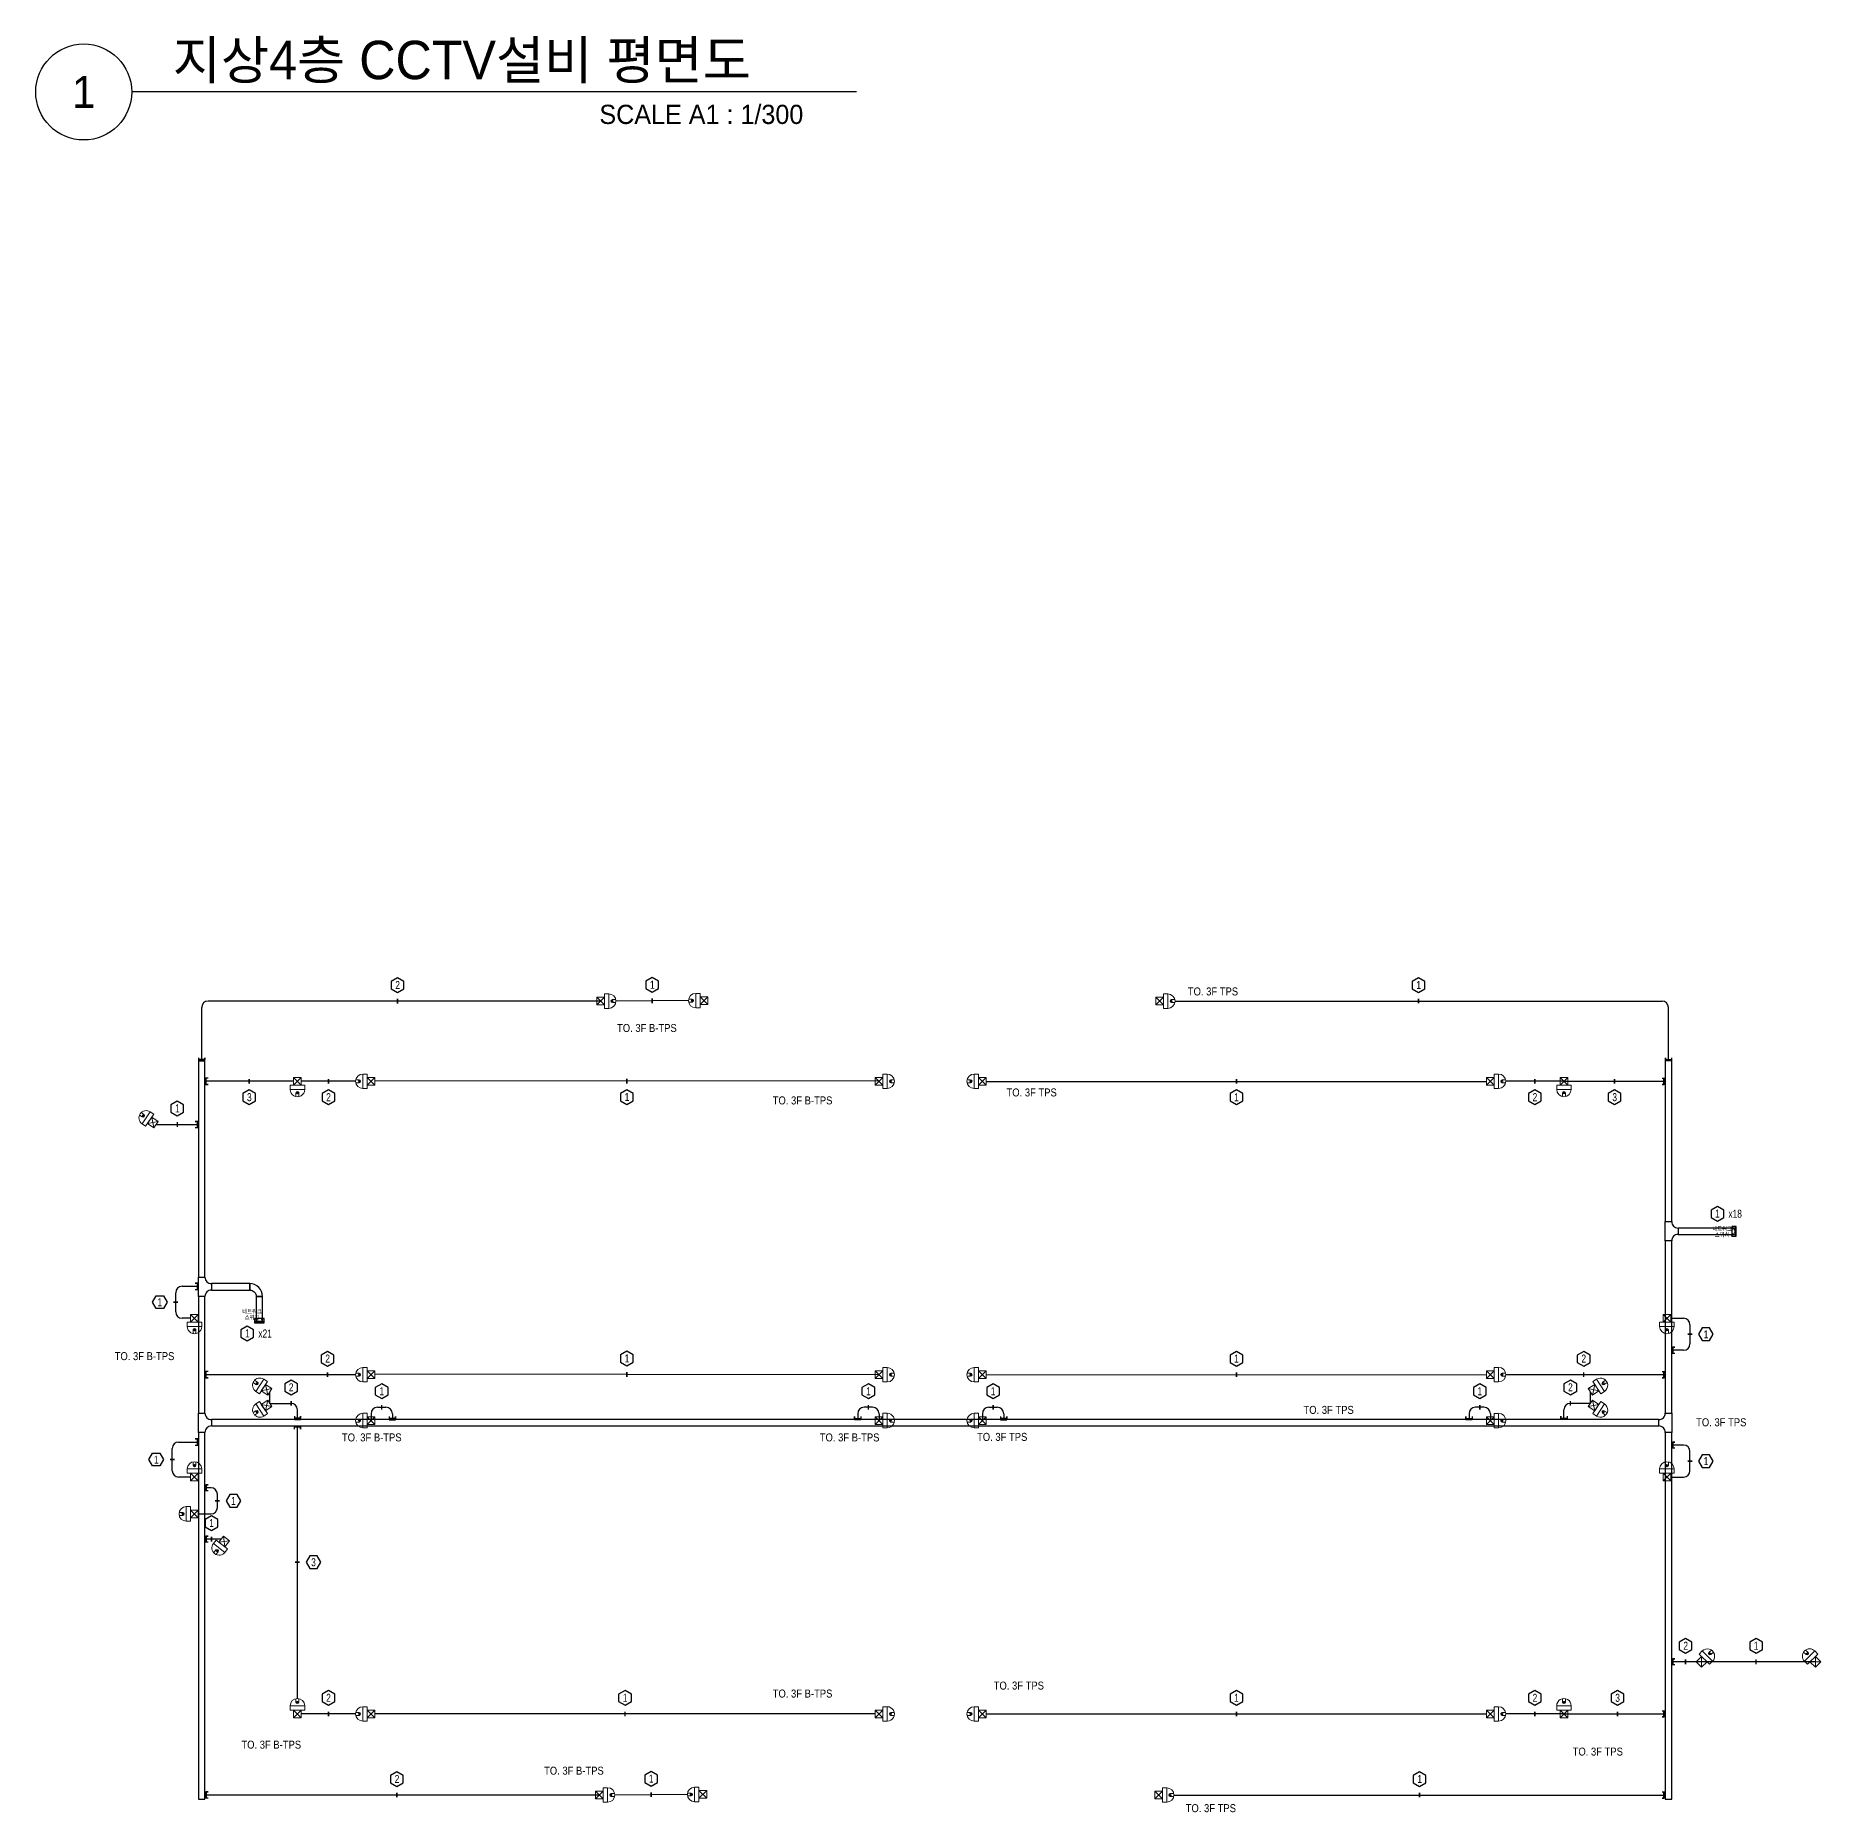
# Model space of a CAD drawing. Header units: millimetres. Extents: x 89860 to 502050, y -351975 to 882300.
# Drawn here: x 92815 to 176581, y 286871 to 370135 of the extents above; entities that cross this region are included whole.
import ezdxf
from ezdxf.enums import TextEntityAlignment as Align

# ---------------------------------------------------------------- set-up
doc = ezdxf.new("R2010")
doc.units = ezdxf.units.MM
doc.header["$LTSCALE"] = 150
doc.linetypes.add('D1', pattern=[3, 1, -1, 1])
doc.layers.get('0').update_dxf_attribs({"lineweight": 0})
doc.layers.add('-----16 CCTV', color=3, linetype='Continuous', lineweight=0)
for name, color, linetype in [('-----17 CCTV Cable', 4, 'Continuous'), ('-----27 Communication Cable Tray', 2, 'Continuous'), ('-----29 Indicator', 1, 'Continuous'), ('-----30 Text', 2, 'Continuous'), ('-----41 Drawing Title', 2, 'Continuous')]:
    doc.layers.add(name, color=color, linetype=linetype)
doc.styles.add('ELEC', font='')
doc.styles.get('ELEC').set_extended_font_data('Dotum')

# ---------------------------------------------------------------- blocks, each defined once
blk = doc.blocks.new('Dome Camera')
at = {"layer": '-----16 CCTV', "linetype": 'Continuous'}
for p, q in [((-180, 180), (180, -180)), ((180, 180), (-180, -180)), ((339, -180), (-339, -180)), ((-339, -180), (-339, -383)), ((-339, -383), (339, -383)), ((339, -383), (339, -180))]:
    blk.add_line(p, q, dxfattribs=at)
at = {"layer": '-----16 CCTV', "linetype": 'Continuous', "lineweight": 0}
for p, q in [((-339, -180), (339, -180)), ((-339, -383), (-339, -180)), ((-68, -553), (-68, -715)), ((68, -553), (68, -715)), ((339, -180), (339, -383))]:
    blk.add_line(p, q, dxfattribs=at)
at = {"layer": '-----16 CCTV', "linetype": 'Continuous'}
blk.add_lwpolyline([(180, 180), (-180, 180), (-180, -180), (180, -180)], close=True, dxfattribs=at)
blk.add_lwpolyline([(-68, -715), (-68, -553, -1), (68, -553), (68, -715)], format="xyb", dxfattribs=at)
at = {"layer": '-----16 CCTV', "linetype": 'Continuous', "lineweight": 0}
blk.add_circle((0, -553), 33.9, dxfattribs=at)
blk.add_circle((0, -553), 33.9, dxfattribs=at)
blk.add_arc((0, -383), 339, 180, 0, dxfattribs=at)
at = {"layer": '-----16 CCTV', "linetype": 'Continuous'}
blk.add_arc((0, -383), 339, 180, 0, dxfattribs=at)
blk = doc.blocks.new('O08')
blk.add_hatch(color=256).paths.add_polyline_path([(120, 51), (-120, 51), (-120, 0), (120, 0)])
blk.add_lwpolyline([(120, 127.5), (120, 0), (-120, 0), (-120, 127.5), (-120, 51), (120, 51)])

msp = doc.modelspace()

# ---------------------------------------------------------------- linework, layer by layer
at = {"layer": '-----16 CCTV', "color": 3, "const_width": 0.198}
for points in [[(172504, 314481), (172504, 313679), (171181, 313679), (171181, 314481)], [(103615, 310606), (103615, 309805), (102292, 309805), (102292, 310606)]]:
    msp.add_lwpolyline(points, close=True, dxfattribs=at)
at = {"layer": '-----17 CCTV Cable'}
for p, q in [((100594, 322085, 0), (100594, 324589, 0)), ((119284, 324889), (100894, 324889)), ((123406, 324915), (120006, 324891)), ((146206, 324889), (169028, 324889)), ((169328, 322085, 0), (169328, 324589)), ((104899, 321130), (100744, 321130, 0)), ((107804, 321130), (105259, 321130)), ((132331, 321130), (108706, 321147)), ((137356, 321129), (160801, 321129)), ((164429, 321130), (161704, 321130)), ((164429, 321130), (169178, 321130, 0)), ((98454, 319105), (100444, 319105, 0)), ((99374, 310324), (99374, 311224)), ((99674, 311524), (100444, 311524, 0)), ((100074, 310024), (99674, 310024)), ((169433, 310024), (170033, 310024)), ((170333, 309724), (170333, 308824)), ((170033, 308524), (169478, 308524, 0)), ((107804, 307380), (100744, 307380, 0)), ((132332, 307380), (108706, 307397)), ((137356, 307380), (160802, 307381)), ((161704, 307381), (169178, 307381, 0)), ((103786, 306034), (103786, 306576)), ((103786, 306034), (104779, 306034, 0)), ((108826, 305852), (109226, 305852)), ((132032, 305852), (131632, 305852)), ((137476, 305852), (137876, 305852)), ((160682, 305851), (160282, 305851)), ((165669, 306034), (164729, 306034)), ((165669, 306034), (165669, 306576)), ((105078, 292202), (105078, 304976, 0)), ((105079, 305276, 0), (105079, 305734)), ((108526, 305552), (108526, 305230)), ((109526, 305552), (109526, 305268)), ((131332, 305552), (131332, 305268)), ((132332, 305552), (132332, 305230)), ((137176, 305552), (137176, 305230)), ((138176, 305552), (138176, 305268)), ((159982, 305551), (159982, 305267)), ((160982, 305551), (160982, 305229)), ((164429, 305276, 0), (164429, 305734)), ((99510, 304222, 0), (100444, 304222, 0)), ((170033, 304080), (169478, 304080, 0)), ((99210, 302880, 0), (99210, 303922, 0)), ((170333, 302880), (170333, 303780)), ((100074, 302580), (99510, 302580)), ((169433, 302580), (170033, 302580)), ((101028, 302077, 0), (100744, 302077, 0)), ((101328, 301155, 0), (101328, 301777, 0)), ((100434, 300855), (101028, 300855, 0)), ((101501, 299672), (100744, 299672, 0)), ((176214, 293920), (169478, 293920, 0)), ((107804, 291481), (105259, 291481)), ((132151, 291480), (108706, 291481)), ((137356, 291481), (160801, 291480)), ((164429, 291480), (161704, 291480)), ((164429, 291480), (169178, 291480, 0)), ((119231, 287680), (100744, 287680, 0)), ((123354, 287706), (119954, 287680)), ((146154, 287680), (169178, 287680, 0))]:
    msp.add_line(p, q, dxfattribs=at)
for centre, start, end in [((100894, 324589, 0), 90, 180), ((169028, 324589, 0), 0, 90), ((99674, 311224, 0), 90, 180), ((99674, 310324), 180, 270), ((170033, 309724), 0, 90), ((170033, 308824, 0), 270, 0), ((104779, 305734, 0), 0, 90), ((108826, 305552), 90, 180), ((109226, 305552), 0, 90), ((131632, 305552), 90, 180), ((132032, 305552), 0, 90), ((137476, 305552), 90, 180), ((137876, 305552), 0, 90), ((160282, 305551), 90, 180), ((160682, 305551), 0, 90), ((164729, 305734, 0), 90, 180), ((99510, 303922, 0), 90, 180), ((170033, 303780, 0), 0, 90), ((99510, 302880, 0), 180, 270), ((170033, 302880), 270, 0), ((101028, 301777, 0), 0, 90), ((101028, 301155, 0), 270, 0)]:
    msp.add_arc(centre, 300, start, end, dxfattribs=at)
at = {"layer": '-----27 Communication Cable Tray', "elevation": 0}
for points in [[(100444, 322085), (100444, 311946), (100744, 311946), (100744, 322085)], [(169178, 322085), (169178, 314555), (169478, 314555), (169478, 322085)], [(172504, 314255), (169778, 314255), (169778, 313955), (172504, 313955)], [(169478, 305576), (169478, 313655), (169178, 313655), (169178, 305576)], [(102844, 311646), (101044, 311646), (101044, 311346), (102844, 311346)], [(100444, 311046), (100444, 305576), (100744, 305576), (100744, 311046)], [(103144, 311046), (103144, 309817), (103444, 309817), (103444, 311046)], [(101044, 304976), (168878, 304976), (168878, 305276), (101044, 305276)], [(100444, 304676), (100444, 287486), (100744, 287486), (100744, 304676)], [(169478, 287486), (169478, 304676), (169178, 304676), (169178, 287486)]]:
    msp.add_lwpolyline(points, close=True, dxfattribs=at)
for points in [[(169478, 313655), (169178, 313655), (169178, 313655), (169178, 314555), (169478, 314555, 0.414214), (169778, 314255), (169778, 313955), (169778, 313955, 0.414214)], [(100744, 311046), (100444, 311046), (100444, 311046), (100444, 311946), (100744, 311946, 0.414214), (101044, 311646), (101044, 311346), (101044, 311346, 0.414214)], [(102844, 311346), (102844, 311346, -0.414214), (103144, 311046), (103144, 311046), (103444, 311046, 0.414214), (102844, 311646)], [(100744, 304676), (100444, 304676), (100444, 304676), (100444, 305576), (100744, 305576, 0.414214), (101044, 305276), (101044, 304976), (101044, 304976, 0.414214)], [(169178, 305576), (169478, 305576), (169478, 305576), (169478, 304676), (169178, 304676, 0.414214), (168878, 304976), (168878, 305276), (168878, 305276, 0.414214)]]:
    msp.add_lwpolyline(points, format="xyb", close=True, dxfattribs=at)
at = {"layer": '-----27 Communication Cable Tray', "color": 1}
for points in [[(172304, 313880), (172504, 313880), (172504, 314330), (172304, 314330), (172304, 313880)], [(103069, 310017), (103069, 309817), (103519, 309817), (103519, 310017), (103069, 310017)]]:
    msp.add_lwpolyline(points, dxfattribs=at)
at = {"layer": '-----27 Communication Cable Tray', "color": 1, "linetype": 'D1'}
for points in [[(172304, 313880), (172504, 314330)], [(172304, 314330), (172504, 313880)], [(103069, 310017), (103519, 309817)], [(103519, 310017), (103069, 309817)]]:
    msp.add_lwpolyline(points, dxfattribs=at)
at = {"layer": '-----27 Communication Cable Tray'}
for points in [[(172354, 314005), (172354, 313955), (172454, 313955), (172454, 314255), (172354, 314255), (172354, 314205)], [(172454, 313930), (172504, 313930), (172504, 314280), (172454, 314280), (172454, 313930)], [(103194, 309967), (103144, 309967), (103144, 309867), (103444, 309867), (103444, 309967), (103394, 309967)], [(103119, 309867), (103119, 309817), (103469, 309817), (103469, 309867), (103119, 309867)]]:
    msp.add_lwpolyline(points, dxfattribs=at)
at = {"layer": '-----29 Indicator'}
for points in [[(109472, 325809), (109472, 325466), (109769, 325294), (110067, 325466), (110067, 325809), (109769, 325981), (109472, 325809)], [(121409, 325824), (121409, 325480), (121706, 325308), (122004, 325480), (122004, 325824), (121706, 325995), (121409, 325824)], [(157319, 325810), (157319, 325466), (157617, 325294), (157914, 325466), (157914, 325810), (157617, 325981), (157319, 325810)], [(106829, 320209), (106829, 320553), (106531, 320725), (106234, 320553), (106234, 320209), (106531, 320038), (106829, 320209), (106829, 320209)], [(120816, 320218), (120816, 320561), (120519, 320733), (120221, 320561), (120221, 320218), (120519, 320046), (120816, 320218)], [(149376, 320209), (149376, 320552), (149079, 320724), (148781, 320552), (148781, 320209), (149079, 320037), (149376, 320209)], [(163364, 320210), (163364, 320553), (163066, 320725), (162769, 320553), (162769, 320210), (163066, 320038), (163364, 320210)], [(171916, 314753), (171916, 315096), (171619, 315268), (171321, 315096), (171321, 314753), (171619, 314581), (171916, 314753)], [(103027, 309138), (103027, 309482), (102730, 309653), (102433, 309482), (102433, 309138), (102730, 308967), (103027, 309138)], [(171254, 309571), (170910, 309571), (170738, 309274), (170910, 308977), (171254, 308977), (171425, 309274), (171254, 309571)], [(106193, 308301), (106193, 307957), (106490, 307786), (106787, 307957), (106787, 308301), (106490, 308473), (106193, 308301)], [(120221, 308309), (120221, 307966), (120519, 307794), (120816, 307966), (120816, 308309), (120519, 308481), (120221, 308309)], [(148781, 308301), (148781, 307957), (149079, 307786), (149376, 307957), (149376, 308301), (149079, 308473), (148781, 308301)], [(108728, 306773), (108728, 306430), (109026, 306258), (109323, 306430), (109323, 306773), (109026, 306945), (108728, 306773)], [(131534, 306773), (131534, 306429), (131832, 306257), (132129, 306429), (132129, 306773), (131832, 306944), (131534, 306773)], [(137378, 306773), (137378, 306430), (137676, 306258), (137973, 306430), (137973, 306773), (137676, 306945), (137378, 306773)], [(160184, 306772), (160184, 306429), (160482, 306257), (160779, 306429), (160779, 306772), (160482, 306944), (160184, 306772)], [(171254, 303627), (170910, 303627), (170738, 303330), (170910, 303032), (171254, 303032), (171425, 303330), (171254, 303627)], [(106234, 292401), (106234, 292058), (106531, 291886), (106829, 292058), (106829, 292401), (106531, 292573), (106234, 292401)], [(120131, 292401), (120131, 292058), (120429, 291886), (120726, 292058), (120726, 292401), (120429, 292573), (120131, 292401)], [(148781, 292401), (148781, 292057), (149079, 291886), (149376, 292057), (149376, 292401), (149079, 292572), (148781, 292401)], [(162769, 292400), (162769, 292057), (163066, 291885), (163364, 292057), (163364, 292400), (163066, 292572), (162769, 292400)], [(121356, 288613), (121356, 288270), (121654, 288098), (121951, 288270), (121951, 288613), (121654, 288785), (121356, 288613)]]:
    msp.add_lwpolyline(points, close=True, dxfattribs=at)
for points in [[(109769, 324777, 74.1, 74.1, 0), (109769, 325000, 0, 0, 0), (109769, 325294, 0, 0, 0)], [(121706, 324792, 74.1, 74.1, 0), (121706, 325014, 0, 0, 0), (121706, 325308, 0, 0, 0)], [(157617, 324778, 74.1, 74.1, 0), (157617, 325000, 0, 0, 0), (157617, 325294, 0, 0, 0)], [(106531, 321241, 74.1, 74.1, 0), (106531, 321019, 0, 0, 0), (106531, 320725, 0, 0, 0)], [(120519, 321250, 74.1, 74.1, 0), (120519, 321027, 0, 0, 0), (120519, 320733, 0, 0, 0)], [(149079, 321241, 74.1, 74.1, 0), (149079, 321018, 0, 0, 0), (149079, 320724, 0, 0, 0)], [(163066, 321241, 74.1, 74.1, 0), (163066, 321019, 0, 0, 0), (163066, 320725, 0, 0, 0)], [(170222, 309274, 74.1, 74.1, 0), (170444, 309274, 0, 0, 0), (170738, 309274, 0, 0, 0)], [(106490, 307269, 74.1, 74.1, 0), (106490, 307491, 0, 0, 0), (106490, 307786, 0, 0, 0)], [(120519, 307277, 74.1, 74.1, 0), (120519, 307500, 0, 0, 0), (120519, 307794, 0, 0, 0)], [(149079, 307269, 74.1, 74.1, 0), (149079, 307491, 0, 0, 0), (149079, 307786, 0, 0, 0)], [(109026, 305741, 74.1, 74.1, 0), (109026, 305964, 0, 0, 0), (109026, 306258, 0, 0, 0)], [(131832, 305741, 74.1, 74.1, 0), (131832, 305963, 0, 0, 0), (131832, 306257, 0, 0, 0)], [(137676, 305741, 74.1, 74.1, 0), (137676, 305964, 0, 0, 0), (137676, 306258, 0, 0, 0)], [(160482, 305740, 74.1, 74.1, 0), (160482, 305963, 0, 0, 0), (160482, 306257, 0, 0, 0)], [(170222, 303330, 74.1, 74.1, 0), (170444, 303330, 0, 0, 0), (170738, 303330, 0, 0, 0)], [(106531, 291370, 74.1, 74.1, 0), (106531, 291592, 0, 0, 0), (106531, 291886, 0, 0, 0)], [(120429, 291369, 74.1, 74.1, 0), (120429, 291592, 0, 0, 0), (120429, 291886, 0, 0, 0)], [(149079, 291369, 74.1, 74.1, 0), (149079, 291591, 0, 0, 0), (149079, 291886, 0, 0, 0)], [(163066, 291369, 74.1, 74.1, 0), (163066, 291591, 0, 0, 0), (163066, 291885, 0, 0, 0)], [(121654, 287582, 74.1, 74.1, 0), (121654, 287804, 0, 0, 0), (121654, 288098, 0, 0, 0)]]:
    msp.add_lwpolyline(points, format="xyseb", dxfattribs=at)
at = {"layer": '-----29 Indicator', "elevation": 0}
for points in [[(102821, 321241, 74.1, 74.1, 0), (102821, 321019, 0, 0, 0), (102821, 320725, 0, 0, 0)], [(166803, 321241, 74.1, 74.1, 0), (166803, 321019, 0, 0, 0), (166803, 320725, 0, 0, 0)], [(99449, 318994, 74.1, 74.1, 0), (99449, 319216, 0, 0, 0), (99449, 319510, 0, 0, 0)], [(99485, 310774, 74.1, 74.1, 0), (99263, 310774, 0, 0, 0), (98969, 310774, 0, 0, 0)], [(165354, 307270, 74.1, 74.1, 0), (165354, 307492, 0, 0, 0), (165354, 307786, 0, 0, 0)], [(104779, 305923, 74.1, 74.1, 0), (104779, 306145, 0, 0, 0), (104779, 306440, 0, 0, 0)], [(164729, 305923, 74.1, 74.1, 0), (164729, 306145, 0, 0, 0), (164729, 306440, 0, 0, 0)], [(99321, 303401, 74.1, 74.1, 0), (99099, 303401, 0, 0, 0), (98805, 303401, 0, 0, 0)], [(101217, 301466, 74.1, 74.1, 0), (101439, 301466, 0, 0, 0), (101733, 301466, 0, 0, 0)], [(101050, 299561, 74.1, 74.1, 0), (101050, 299784, 0, 0, 0), (101050, 300078, 0, 0, 0)], [(104967, 298589, 74.1, 74.1, 0), (105189, 298589, 0, 0, 0), (105483, 298589, 0, 0, 0)], [(170130, 293809, 74.1, 74.1, 0), (170130, 294031, 0, 0, 0), (170130, 294325, 0, 0, 0)], [(173430, 293809, 74.1, 74.1, 0), (173430, 294031, 0, 0, 0), (173430, 294325, 0, 0, 0)], [(166940, 291369, 74.1, 74.1, 0), (166940, 291591, 0, 0, 0), (166940, 291885, 0, 0, 0)], [(109742, 287568, 74.1, 74.1, 0), (109742, 287791, 0, 0, 0), (109742, 288085, 0, 0, 0)], [(157666, 287569, 74.1, 74.1, 0), (157666, 287791, 0, 0, 0), (157666, 288085, 0, 0, 0)]]:
    msp.add_lwpolyline(points, format="xyseb", dxfattribs=at)
for points in [[(99151, 320026), (99151, 319682), (99449, 319510), (99746, 319682), (99746, 320026), (99449, 320197), (99151, 320026)], [(103119, 320210), (103119, 320553), (102821, 320725), (102524, 320553), (102524, 320210), (102821, 320038), (103119, 320210), (103119, 320210)], [(167101, 320209), (167101, 320553), (166803, 320725), (166506, 320553), (166506, 320209), (166803, 320038), (167101, 320209)], [(98453, 311071), (98797, 311071), (98969, 310774), (98797, 310477), (98453, 310477), (98282, 310774), (98453, 311071)], [(165056, 308301), (165056, 307958), (165354, 307786), (165651, 307958), (165651, 308301), (165354, 308473), (165056, 308301)], [(104481, 306955), (104481, 306611), (104779, 306440), (105076, 306611), (105076, 306955), (104779, 307127), (104481, 306955)], [(164431, 306955), (164431, 306611), (164729, 306440), (165026, 306611), (165026, 306955), (164729, 307127), (164431, 306955)], [(98290, 303698), (98633, 303698), (98805, 303401), (98633, 303103), (98290, 303103), (98118, 303401), (98290, 303698)], [(102249, 301763), (101905, 301763), (101733, 301466), (101905, 301168), (102249, 301168), (102420, 301466), (102249, 301763)], [(100753, 300593), (100753, 300249), (101050, 300078), (101347, 300249), (101347, 300593), (101050, 300765), (100753, 300593)], [(105999, 298886), (105655, 298886), (105483, 298589), (105655, 298292), (105999, 298292), (106170, 298589), (105999, 298886)], [(169833, 294841), (169833, 294497), (170130, 294325), (170427, 294497), (170427, 294841), (170130, 295012), (169833, 294841)], [(173133, 294841), (173133, 294497), (173430, 294325), (173727, 294497), (173727, 294841), (173430, 295012), (173133, 294841)], [(166643, 292401), (166643, 292057), (166940, 291885), (167237, 292057), (167237, 292401), (166940, 292572), (166643, 292401)], [(109445, 288600), (109445, 288257), (109742, 288085), (110040, 288257), (110040, 288600), (109742, 288772), (109445, 288600)], [(157368, 288601), (157368, 288257), (157666, 288085), (157963, 288257), (157963, 288601), (157666, 288772), (157368, 288601)]]:
    msp.add_lwpolyline(points, close=True, dxfattribs=at)
at = {"layer": '-----41 Drawing Title', "color": 7}
msp.add_line((131285, 367500), (97315, 367500), dxfattribs=at)
msp.add_circle((95065, 367500), 2250, dxfattribs=at)

# ---------------------------------------------------------------- block references
at = {"layer": '-----16 CCTV', "xscale": -1}
for p, rotation in [((119284, 324889), 90.0404919361149), ((145484, 324889), 90), ((132331, 321130), 90.0404919361149), ((160981, 321131), 90), ((164429, 321130), 0.04049193611482594), ((169253, 310024), 0.04049193611482594), ((132332, 307380), 90.0404919361149), ((160982, 307381), 90), ((165820, 306674), 123.0581656365642), ((103635, 305936), 303.0581656365643), ((108526, 305230), 270.0404919361149), ((137176, 305230), 270.0404919361149), ((100254, 302580), 180.0404919361149), ((101644, 299562), 322.3833589308917), ((176214, 293920), 225.0404919361149), ((105079, 291480), 180.0404919361149), ((108526, 291481), 270.0404919361149), ((137176, 291481), 270.0404919361149), ((119231, 287680), 90.0404919361149), ((145431, 287680), 90)]:
    msp.add_blockref('Dome Camera', p, dxfattribs=dict(at, rotation=rotation))
at = {"layer": '-----16 CCTV'}
for p, rotation in [((124128, 324914), 269.9595080638851), ((105079, 321130), 359.9595080638851), ((108526, 321130), 269.9595080638851), ((137176, 321130), 269.9595080638851), ((98305, 319206), 235.8450351181425), ((100254, 310024), 359.9595080638851), ((108526, 307380), 269.9595080638851), ((137176, 307380), 269.9595080638851), ((103635, 306674), 236.9418343634357), ((165820, 305936), 56.94183436343575), ((132332, 305230), 89.95950806388511), ((160982, 305229), 90.00000000000001), ((169253, 302580), 179.9595080638851), ((100254, 300855), 269.9595080638851), ((170881, 293920), 134.9595080638851), ((132331, 291480), 89.95950806388511), ((160981, 291480), 90.00000000000001), ((164429, 291480), 179.9595080638852), ((124076, 287705), 269.9595080638851)]:
    msp.add_blockref('Dome Camera', p, dxfattribs=dict(at, rotation=rotation))
at = {"layer": '-----17 CCTV Cable', "yscale": 1.199999999953434, "zscale": 1.199999999953434}
for p, xscale in [((100594, 322085, 0), -1.199999999953434), ((169328, 322085, 0), 1.199999999953434), ((105079, 305276, 0), -1.199999999953434), ((109526, 305268), -1.199999999953434), ((131332, 305268), 1.199999999953434), ((138176, 305268), -1.199999999953434), ((159982, 305267), 1.199999999953434), ((164429, 305276, 0), 1.199999999953434)]:
    msp.add_blockref('O08', p, dxfattribs=dict(at, xscale=xscale))
for p, xscale, rotation in [((100744, 321130, 0), -1.199999999953434, 270), ((169178, 321130, 0), 1.199999999953434, 89.99999999999999), ((100444, 319105, 0), -1.199999999953434, 90), ((100444, 311524, 0), -1.199999999953434, 90), ((169478, 308524, 0), 1.199999999953434, 270), ((100744, 307380, 0), -1.199999999953434, 270), ((169178, 307381, 0), 1.199999999953434, 89.99999999999999), ((105078, 304976, 0), 1.199999999953434, 180), ((100444, 304222, 0), -1.199999999953434, 90), ((169478, 304080, 0), 1.199999999953434, 270), ((100744, 302077, 0), 1.199999999953434, 270), ((100744, 299672, 0), 1.199999999953434, 270), ((169478, 293920, 0), 1.199999999953434, 270), ((169178, 291480, 0), 1.199999999953434, 89.99999999999999), ((100744, 287680, 0), 1.199999999953434, 270), ((169178, 287680, 0), 1.199999999953434, 89.99999999999999)]:
    msp.add_blockref('O08', p, dxfattribs=dict(at, xscale=xscale, rotation=rotation))

# ---------------------------------------------------------------- texts
at = {"layer": '-----16 CCTV', "color": 3, "style": 'ELEC', "width": 0.9}
for s, p in [('네트워크', (171842, 314220)), ('스위치', (171842, 313940)), ('네트워크', (102954, 310346)), ('스위치', (102954, 310066))]:
    msp.add_text(s, height=197.6, dxfattribs=at).set_placement(p, align=Align.MIDDLE_CENTER)
at = {"layer": '-----30 Text', "transparency": 33554687, "style": 'ELEC', "width": 0.8}
for s, p in [('2', (109773, 325643)), ('1', (121710, 325658)), ('1', (157621, 325644)), ('1', (99453, 319860, 0)), ('3', (102825, 320387, 0)), ('2', (106535, 320387)), ('1', (120523, 320396)), ('1', (149083, 320387)), ('2', (163070, 320387)), ('3', (166807, 320387, 0)), ('1', (171623, 314930)), ('x18', (172453, 314924)), ('1', (98629, 310774)), ('1', (102734, 309316)), ('x21', (103564, 309310)), ('1', (171086, 309274)), ('2', (106494, 308135)), ('1', (120523, 308144)), ('1', (149083, 308135)), ('2', (165358, 308136, 0)), ('2', (104783, 306789, 0)), ('1', (109030, 306607)), ('1', (131836, 306607)), ('1', (137680, 306607)), ('1', (160486, 306606)), ('2', (164733, 306789)), ('1', (98465, 303401, 0)), ('1', (171086, 303330)), ('1', (102081, 301466, 0)), ('1', (101054, 300427, 0)), ('3', (105831, 298589, 0)), ('2', (170134, 294675, 0)), ('1', (173434, 294675)), ('2', (106535, 292236)), ('1', (120433, 292235)), ('1', (149083, 292235)), ('2', (163070, 292235)), ('3', (166944, 292235, 0)), ('2', (109746, 288434)), ('1', (121658, 288448)), ('1', (157670, 288435, 0))]:
    msp.add_text(s, height=375, dxfattribs=at).set_placement(p, align=Align.MIDDLE_CENTER)
at = {"layer": '-----30 Text', "style": 'ELEC', "width": 0.9}
for s, p in [('TO. 3F TPS', (147982, 325343)), ('TO. 3F B-TPS', (121455, 323630, 0)), ('TO. 3F B-TPS', (128749, 320235, 0)), ('TO. 3F TPS', (139485, 320609)), ('TO. 3F B-TPS', (97912, 308250, 0)), ('TO. 3F TPS', (153402, 305730, 0)), ('TO. 3F TPS', (171802, 305150, 0)), ('TO. 3F B-TPS', (108562, 304440, 0)), ('TO. 3F B-TPS', (130955, 304440, 0)), ('TO. 3F TPS', (138105, 304465, 0)), ('TO. 3F B-TPS', (128749, 292435, 0)), ('TO. 3F TPS', (138885, 292809)), ('TO. 3F B-TPS', (103852, 290040, 0)), ('TO. 3F TPS', (166015, 289715, 0)), ('TO. 3F B-TPS', (118035, 288820, 0)), ('TO. 3F TPS', (147882, 287064))]:
    msp.add_text(s, height=375, dxfattribs=at).set_placement(p, align=Align.MIDDLE)
at = {"layer": '-----41 Drawing Title', "color": 2, "style": 'ELEC'}
msp.add_text('지상4층 CCTV설비 평면도', height=1800, dxfattribs=at).set_placement((99233, 368100))
at = {"layer": '-----41 Drawing Title', "color": 7, "style": 'ELEC'}
msp.add_text('1', height=1500, dxfattribs=at).set_placement((95065, 367500), align=Align.MIDDLE)
at = {"layer": '-----41 Drawing Title', "style": 'ELEC'}
msp.add_text('SCALE A1 : 1/300', height=900, dxfattribs=at).set_placement((128785, 366000), align=Align.RIGHT)

doc.saveas('drawing.dxf')
